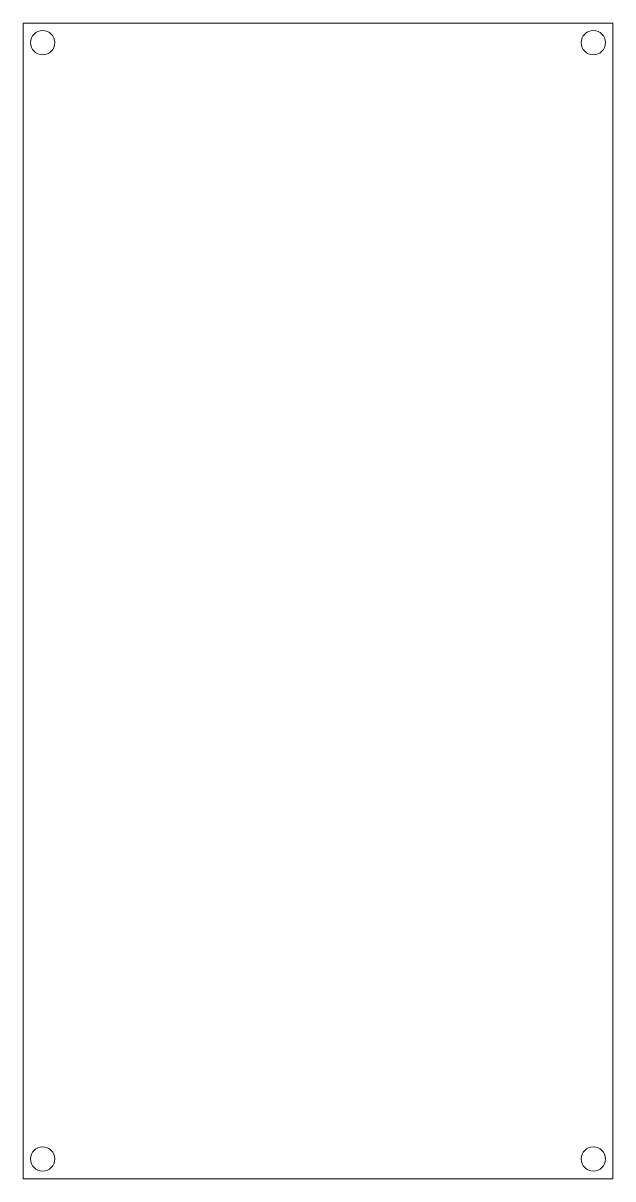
# Model space of a CAD drawing. Header units: inches. Extents: x 1259 to 1339, y -390 to -233.
import ezdxf

# ---------------------------------------------------------------- set-up
doc = ezdxf.new("R2010")
doc.units = ezdxf.units.IN
doc.header["$MEASUREMENT"] = 0
doc.layers.add('Laser Cut', color=7, linetype='Continuous')

msp = doc.modelspace()

# ---------------------------------------------------------------- linework, layer by layer
at = {"layer": 'Laser Cut', "lineweight": 0}
msp.add_lwpolyline([(1338.94, -390.09), (1258.94, -390.09), (1258.94, -233.41), (1338.94, -233.41), (1338.94, -390.09)], dxfattribs=at)
for points in [[(1263.24, -236.06), (1263.24, -236.97), (1262.5, -237.71), (1261.59, -237.71), (1260.67, -237.71), (1259.94, -236.97), (1259.94, -236.06), (1259.94, -235.15), (1260.67, -234.41), (1261.59, -234.41), (1262.5, -234.41), (1263.24, -235.15), (1263.24, -236.06)], [(1337.94, -236.06), (1337.94, -236.97), (1337.2, -237.71), (1336.29, -237.71), (1335.37, -237.71), (1334.64, -236.97), (1334.64, -236.06), (1334.64, -235.15), (1335.37, -234.41), (1336.29, -234.41), (1337.2, -234.41), (1337.94, -235.15), (1337.94, -236.06)], [(1263.24, -387.39), (1263.24, -388.3), (1262.5, -389.04), (1261.59, -389.04), (1260.67, -389.04), (1259.94, -388.3), (1259.94, -387.39), (1259.94, -386.48), (1260.67, -385.74), (1261.59, -385.74), (1262.5, -385.74), (1263.24, -386.48), (1263.24, -387.39)], [(1337.94, -387.39), (1337.94, -388.3), (1337.2, -389.04), (1336.29, -389.04), (1335.37, -389.04), (1334.64, -388.3), (1334.64, -387.39), (1334.64, -386.48), (1335.37, -385.74), (1336.29, -385.74), (1337.2, -385.74), (1337.94, -386.48), (1337.94, -387.39)]]:
    msp.add_open_spline(points, degree=3, knots=[0, 0, 0, 0, 1, 1, 1, 2, 2, 2, 3, 3, 3, 4, 4, 4, 4], dxfattribs=at)

doc.saveas('drawing.dxf')
